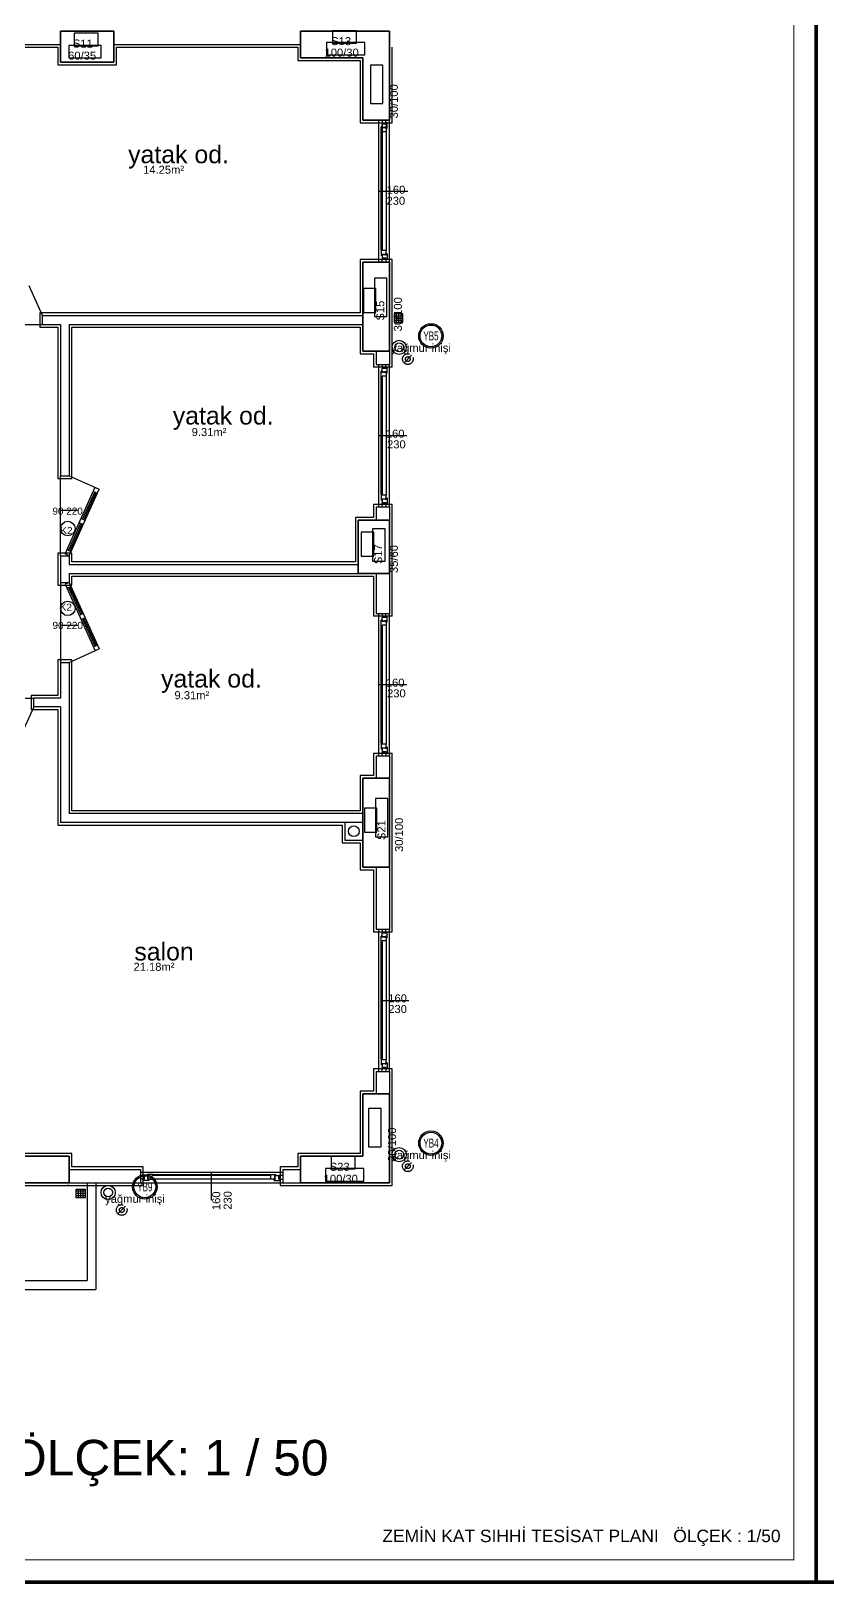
# Model space of a CAD drawing. Header units: centimetres. Extents: x -3962 to 543607, y -2 to 2802.
# Drawn here: x 9117 to 10013, y -2 to 1744 of the extents above; entities that cross this region are included whole.
import ezdxf
from ezdxf.enums import TextEntityAlignment as Align

# ---------------------------------------------------------------- set-up
doc = ezdxf.new("R2010")
doc.units = ezdxf.units.CM
doc.linetypes.add('YAGMUR HATTI', pattern=[36, 30, -6])
for name, color, linetype in [('MTY-YAGMURSU-KOLON NO', 7, 'CONTINUOUS'), ('ROTAS-KAT-ADI', 1, 'CONTINUOUS'), ('ROTAS-MIMARI', 8, 'CONTINUOUS'), ('ROTAS-MIMARI-KOLON', 8, 'CONTINUOUS'), ('ROTAS-MIMARI-YAZI', 8, 'CONTINUOUS'), ('ROTAS-PAFTA', 7, 'CONTINUOUS'), ('ROTAS-PISSU-KOLONNO', 211, 'CONTINUOUS'), ('ROTAS-YAGMUR-BORUSU', 3, 'YAGMUR HATTI')]:
    doc.layers.add(name, color=color, linetype=linetype)
doc.styles.add('ANOTATIVO', font='arial.ttf')
doc.styles.add('ROTAS', font='arial.ttf')

# ---------------------------------------------------------------- blocks, each defined once
blk = doc.blocks.new('MTY-KOLON NO YAGMUR')
at = {"layer": 'MTY-YAGMURSU-KOLON NO', "linetype": 'Continuous', "ltscale": 100}
blk.add_circle((0, 0), 27.5, dxfattribs=at)
at = {"layer": 'MTY-YAGMURSU-KOLON NO', "color": 7, "linetype": 'Continuous', "ltscale": 100}
blk.add_circle((0, 0), 24.5, dxfattribs=at)
at = {"style": 'ANOTATIVO', "width": 0.65}
blk.add_attdef('K', text='', height=20, dxfattribs=at).set_placement((0, 0), align=Align.MIDDLE_CENTER)

msp = doc.modelspace()

# ---------------------------------------------------------------- linework, layer by layer
at = {"layer": 'ROTAS-MIMARI'}
for p, q in [((9030.2, 1729.2), (9150.2, 1729.2)), ((9210.2, 1729.2), (9420.2, 1729.2)), ((9033.2, 1726.2), (9147.2, 1726.2)), ((9147.2, 1726.2), (9147.2, 1706.2)), ((9213.2, 1706.2), (9213.2, 1726.2)), ((9213.2, 1726.2), (9417.2, 1726.2)), ((9417.2, 1726.2), (9417.2, 1711.2)), ((9523.2, 1684.2), (9523.2, 1726.2)), ((9147.2, 1706.2), (9213.2, 1706.2)), ((9417.2, 1711.2), (9487.2, 1711.2)), ((9487.2, 1711.2), (9487.2, 1641.2)), ((9523.2, 1641.2), (9523.2, 1684.2)), ((9520.2, 1644.2), (9505.2, 1644.2)), ((9508.4, 1484.2), (9508.4, 1644.2)), ((9512.2, 1644.2), (9512.2, 1640.2)), ((9516.2, 1640.2), (9516.2, 1644.2)), ((9520.2, 1484.2), (9520.2, 1644.2)), ((9487.2, 1641.2), (9502.2, 1641.2)), ((9502.2, 1641.2), (9523.2, 1641.2)), ((9510.8, 1498.6), (9510.8, 1636.6)), ((9512.2, 1636.6), (9510.8, 1636.6)), ((9510.8, 1629.8), (9510.8, 1636.6)), ((9512.2, 1629.8), (9510.8, 1629.8)), ((9512.2, 1640.2), (9516.2, 1640.2)), ((9512.2, 1639.7), (9512.2, 1498.6)), ((9512.2, 1635.7), (9512.2, 1639.7)), ((9516.4, 1639.7), (9512.2, 1639.7)), ((9512.2, 1636.6), (9512.2, 1635.4)), ((9515.4, 1635.7), (9512.2, 1635.7)), ((9515.4, 1635.4), (9512.2, 1635.4)), ((9516.4, 1631), (9512.2, 1631)), ((9512.2, 1629.8), (9512.2, 1631)), ((9515.4, 1635.7), (9515.4, 1636)), ((9516.4, 1636), (9515.4, 1636)), ((9515.4, 1635.1), (9515.4, 1635.4)), ((9515.9, 1635.1), (9515.4, 1635.1)), ((9515.9, 1635.1), (9515.9, 1635.4)), ((9516.4, 1635.4), (9515.9, 1635.4)), ((9516.4, 1640.9), (9516.4, 1497.4)), ((9517.8, 1640.9), (9516.4, 1640.9)), ((9516.4, 1639.7), (9516.4, 1640.9)), ((9516.4, 1634.5), (9516.4, 1636)), ((9516.4, 1635.4), (9516.4, 1631)), ((9517.8, 1634.5), (9516.4, 1634.5)), ((9517.8, 1634.5), (9517.8, 1640.9)), ((9508.4, 1564.2), (9540.8, 1564.3)), ((9502.2, 1487.2), (9487.2, 1487.2)), ((9487.2, 1487.2), (9487.2, 1427.2)), ((9523.2, 1487.2), (9502.2, 1487.2)), ((9512.2, 1498.6), (9510.8, 1498.6)), ((9510.8, 1498.6), (9510.8, 1491.8)), ((9512.2, 1491.8), (9510.8, 1491.8)), ((9512.2, 1498.6), (9512.2, 1497.4)), ((9516.4, 1497.4), (9512.2, 1497.4)), ((9512.2, 1491.8), (9512.2, 1493)), ((9515.4, 1493), (9512.2, 1493)), ((9512.2, 1492.7), (9512.2, 1488.7)), ((9515.4, 1492.7), (9512.2, 1492.7)), ((9516.4, 1488.7), (9512.2, 1488.7)), ((9512.2, 1484.2), (9512.2, 1488.2)), ((9512.2, 1488.2), (9516.2, 1488.2)), ((9515.9, 1493.3), (9515.4, 1493.3)), ((9515.4, 1493.3), (9515.4, 1493)), ((9515.4, 1492.7), (9515.4, 1492.4)), ((9516.4, 1492.4), (9515.4, 1492.4)), ((9515.9, 1493.3), (9515.9, 1493)), ((9516.4, 1493), (9515.9, 1493)), ((9516.2, 1488.2), (9516.2, 1484.2)), ((9516.4, 1493), (9516.4, 1497.4)), ((9517.8, 1493.9), (9516.4, 1493.9)), ((9516.4, 1493.9), (9516.4, 1492.4)), ((9516.4, 1488.7), (9516.4, 1487.5)), ((9517.8, 1487.5), (9516.4, 1487.5)), ((9517.8, 1493.9), (9517.8, 1487.5)), ((9523.2, 1484.2), (9523.2, 1487.2)), ((9523.2, 1414.2), (9523.2, 1484.2)), ((9130.3, 1424.2), (9115.2, 1457.9)), ((9487.2, 1427.2), (9127.3, 1427.2)), ((9127.3, 1427.2), (9127.3, 1411.2)), ((9130.3, 1424.2), (9490.2, 1424.2)), ((9130.3, 1414.2), (9130.3, 1424.2)), ((9535.4, 1426.4), (9525.4, 1426.4)), ((9525.4, 1426.4), (9525.4, 1416.4)), ((9525.4, 1424), (9535.4, 1424)), ((9525.4, 1421.4), (9535.4, 1421.4)), ((9525.4, 1418.9), (9535.4, 1418.9)), ((9525.4, 1416.4), (9535.4, 1416.4)), ((9527.8, 1426.4), (9527.8, 1416.4)), ((9530.4, 1426.4), (9530.4, 1416.4)), ((9533.1, 1426.4), (9533.1, 1416.4)), ((9535.4, 1416.4), (9535.4, 1426.4)), ((9040.3, 1414.2), (9130.3, 1414.2)), ((9127.3, 1411.2), (9147.2, 1411.2)), ((9130.3, 1414.2), (9150.2, 1414.2)), ((9147.2, 1411.2), (9147.2, 1241.2)), ((9150.2, 1414.2), (9150.2, 1244.2)), ((9160.2, 1414.2), (9160.2, 1244.2)), ((9160.2, 1414.2), (9490.2, 1414.2)), ((9163.2, 1241.2), (9163.2, 1411.2)), ((9163.2, 1411.2), (9487.2, 1411.2)), ((9487.2, 1411.2), (9487.2, 1381.2)), ((9523.2, 1366.2), (9523.2, 1414.2)), ((9487.2, 1381.2), (9502.2, 1381.2)), ((9502.2, 1381.2), (9502.2, 1366.2)), ((9505.2, 1384.2), (9505.2, 1369.2)), ((9520.2, 1384.2), (9520.2, 1369.2)), ((9523.2, 1366.2), (9502.2, 1366.2)), ((9505.2, 1369.2), (9520.2, 1369.2)), ((9508.4, 1209.2), (9508.4, 1369.2)), ((9512.2, 1369.2), (9512.2, 1365.2)), ((9512.2, 1365.2), (9516.2, 1365.2)), ((9516.4, 1364.7), (9512.2, 1364.7)), ((9512.2, 1360.7), (9512.2, 1364.7)), ((9516.2, 1365.2), (9516.2, 1369.2)), ((9516.4, 1364.7), (9516.4, 1365.9)), ((9517.8, 1365.9), (9516.4, 1365.9)), ((9517.8, 1359.5), (9517.8, 1365.9)), ((9520.2, 1209.2), (9520.2, 1369.2)), ((9510.8, 1354.8), (9510.8, 1361.6)), ((9512.2, 1361.6), (9510.8, 1361.6)), ((9510.8, 1223.6), (9510.8, 1354.8)), ((9512.2, 1354.8), (9510.8, 1354.8)), ((9512.2, 1361.6), (9512.2, 1360.4)), ((9515.4, 1360.7), (9512.2, 1360.7)), ((9515.4, 1360.4), (9512.2, 1360.4)), ((9512.2, 1354.8), (9512.2, 1356)), ((9516.4, 1356), (9512.2, 1356)), ((9512.2, 1354.8), (9512.2, 1223.6)), ((9516.4, 1361), (9515.4, 1361)), ((9515.4, 1360.7), (9515.4, 1361)), ((9515.4, 1360.1), (9515.4, 1360.4)), ((9515.9, 1360.1), (9515.4, 1360.1)), ((9516.4, 1360.4), (9515.9, 1360.4)), ((9515.9, 1360.1), (9515.9, 1360.4)), ((9516.4, 1359.5), (9516.4, 1361)), ((9516.4, 1360.4), (9516.4, 1356)), ((9517.8, 1359.5), (9516.4, 1359.5)), ((9516.4, 1356), (9516.4, 1222.4)), ((9539.9, 1289.2), (9508.4, 1289.2)), ((9147.2, 1241.2), (9163.2, 1241.2)), ((9150.2, 1244.2), (9160.2, 1244.2)), ((9150.2, 1154.2), (9150.2, 1244.2)), ((9160.2, 1244.2), (9193.9, 1229.1)), ((9155.7, 1156.3), (9189.3, 1231.2)), ((9160.2, 1154.2), (9193.9, 1229.1)), ((9175.2, 1195.3), (9188.9, 1225.9)), ((9176.6, 1194.6), (9190.4, 1225.2)), ((9187.3, 1226.6), (9191.8, 1224.6)), ((9512.2, 1223.6), (9510.8, 1223.6)), ((9510.8, 1223.6), (9510.8, 1216.8)), ((9512.2, 1223.6), (9512.2, 1222.4)), ((9516.4, 1222.4), (9512.2, 1222.4)), ((9516.4, 1218), (9516.4, 1222.4)), ((9169.7, 1205), (9150.3, 1205)), ((9502.2, 1212.2), (9502.2, 1197.2)), ((9502.2, 1212.2), (9523.2, 1212.2)), ((9505.2, 1209.2), (9505.2, 1194.2)), ((9505.2, 1209.2), (9520.2, 1209.2)), ((9512.2, 1216.8), (9510.8, 1216.8)), ((9512.2, 1216.8), (9512.2, 1218)), ((9515.4, 1218), (9512.2, 1218)), ((9512.2, 1217.7), (9512.2, 1213.7)), ((9515.4, 1217.7), (9512.2, 1217.7)), ((9516.4, 1213.7), (9512.2, 1213.7)), ((9512.2, 1209.2), (9512.2, 1213.2)), ((9512.2, 1213.2), (9516.2, 1213.2)), ((9515.9, 1218.3), (9515.4, 1218.3)), ((9515.4, 1218.3), (9515.4, 1218)), ((9515.4, 1217.7), (9515.4, 1217.4)), ((9516.4, 1217.4), (9515.4, 1217.4)), ((9515.9, 1218.3), (9515.9, 1218)), ((9516.4, 1218), (9515.9, 1218)), ((9516.2, 1213.2), (9516.2, 1209.2)), ((9517.8, 1218.9), (9516.4, 1218.9)), ((9516.4, 1218.9), (9516.4, 1217.4)), ((9516.4, 1213.7), (9516.4, 1212.5)), ((9517.8, 1212.5), (9516.4, 1212.5)), ((9517.8, 1218.9), (9517.8, 1212.5)), ((9520.2, 1209.2), (9520.2, 1194.2)), ((9523.2, 1194.2), (9523.2, 1212.2)), ((9159.4, 1160.1), (9173.1, 1190.7)), ((9160.8, 1159.5), (9174.6, 1190.1)), ((9176, 1189.4), (9171.5, 1191.4)), ((9178.1, 1194), (9173.5, 1196)), ((9502.2, 1197.2), (9482.2, 1197.2)), ((9482.2, 1197.2), (9482.2, 1147.2)), ((9523.2, 1134.2), (9523.2, 1194.2)), ((9163.2, 1157.2), (9147.2, 1157.2)), ((9147.2, 1157.2), (9147.2, 1149.2)), ((9150.2, 1154.2), (9150.2, 1124.2)), ((9150.2, 1154.2), (9160.2, 1154.2)), ((9160.2, 1154.2), (9155.7, 1156.3)), ((9162.3, 1158.8), (9157.7, 1160.8)), ((9160.2, 1154.2), (9160.2, 1144.2)), ((9163.2, 1152.2), (9163.2, 1157.2)), ((9147.2, 1149.2), (9147.2, 1134.2)), ((9160.2, 1144.2), (9485.2, 1144.2)), ((9163.2, 1147.2), (9163.2, 1152.2)), ((9482.2, 1147.2), (9163.2, 1147.2)), ((9147.2, 1134.2), (9147.2, 1121.2)), ((9147.2, 1121.2), (9163.2, 1121.2)), ((9150.2, 1124.2), (9160.2, 1124.2)), ((9150.2, 1124.2), (9150.2, 1034.2)), ((9160.2, 1124.2), (9155.7, 1122.2)), ((9155.7, 1122.2), (9189.3, 1047.3)), ((9162.3, 1119.7), (9157.7, 1117.6)), ((9159.4, 1118.4), (9173.1, 1087.8)), ((9160.2, 1134.2), (9160.2, 1124.2)), ((9160.2, 1134.2), (9485.2, 1134.2)), ((9160.2, 1124.2), (9193.9, 1049.4)), ((9160.8, 1119), (9174.6, 1088.4)), ((9163.2, 1121.2), (9163.2, 1131.2)), ((9163.2, 1131.2), (9210.2, 1131.2)), ((9210.2, 1131.2), (9485.2, 1131.2)), ((9485.2, 1131.2), (9502.2, 1131.2)), ((9502.2, 1131.2), (9502.2, 1086.2)), ((9505.2, 1134.2), (9505.2, 1089.2)), ((9520.2, 1134.2), (9520.2, 1089.2)), ((9523.2, 1086.2), (9523.2, 1134.2)), ((9176, 1089.1), (9171.5, 1087)), ((9178.1, 1084.5), (9173.5, 1082.5)), ((9175.2, 1083.2), (9188.9, 1052.6)), ((9176.6, 1083.8), (9190.4, 1053.2)), ((9523.2, 1086.2), (9502.2, 1086.2)), ((9505.2, 1089.2), (9520.2, 1089.2)), ((9508.4, 929.2), (9508.4, 1089.2)), ((9512.2, 1089.2), (9512.2, 1085.2)), ((9512.2, 1085.2), (9516.2, 1085.2)), ((9516.4, 1084.7), (9512.2, 1084.7)), ((9512.2, 1080.7), (9512.2, 1084.7)), ((9516.2, 1085.2), (9516.2, 1089.2)), ((9516.4, 1084.7), (9516.4, 1085.9)), ((9517.8, 1085.9), (9516.4, 1085.9)), ((9517.8, 1079.5), (9517.8, 1085.9)), ((9520.2, 929.2), (9520.2, 1089.2)), ((9169.7, 1075.8), (9150.4, 1075.8)), ((9510.8, 1074.8), (9510.8, 1081.6)), ((9512.2, 1081.6), (9510.8, 1081.6)), ((9510.8, 943.6), (9510.8, 1074.8)), ((9512.2, 1074.8), (9510.8, 1074.8)), ((9512.2, 1081.6), (9512.2, 1080.4)), ((9515.4, 1080.7), (9512.2, 1080.7)), ((9515.4, 1080.4), (9512.2, 1080.4)), ((9512.2, 1074.8), (9512.2, 1076)), ((9516.4, 1076), (9512.2, 1076)), ((9512.2, 1074.8), (9512.2, 943.6)), ((9516.4, 1081), (9515.4, 1081)), ((9515.4, 1080.7), (9515.4, 1081)), ((9515.4, 1080.1), (9515.4, 1080.4)), ((9515.9, 1080.1), (9515.4, 1080.1)), ((9516.4, 1080.4), (9515.9, 1080.4)), ((9515.9, 1080.1), (9515.9, 1080.4)), ((9516.4, 1079.5), (9516.4, 1081)), ((9516.4, 1080.4), (9516.4, 1076)), ((9517.8, 1079.5), (9516.4, 1079.5)), ((9516.4, 1076), (9516.4, 942.4)), ((9160.2, 1034.2), (9193.9, 1049.4)), ((9187.3, 1051.9), (9191.8, 1053.9)), ((9163.2, 1037.2), (9147.2, 1037.2)), ((9147.2, 1037.2), (9147.2, 997.2)), ((9150.2, 1034.2), (9150.2, 994.2)), ((9150.2, 1034.2), (9160.2, 1034.2)), ((9160.2, 1034.2), (9160.2, 864.2)), ((9163.2, 867.2), (9163.2, 1037.2)), ((9147.2, 997.2), (9117.3, 997.2)), ((9117.3, 997.2), (9117.3, 981.2)), ((9539.9, 1009.2), (9508.4, 1009.2)), ((9030.3, 994.2), (9120.3, 994.2)), ((9120.3, 984.2), (9105.2, 950.6)), ((9117.3, 981.2), (9147.2, 981.2)), ((9150.2, 994.2), (9120.3, 994.2)), ((9120.3, 984.2), (9120.3, 994.2)), ((9150.2, 984.2), (9120.3, 984.2)), ((9147.2, 981.2), (9147.2, 851.2)), ((9150.2, 984.2), (9150.2, 854.2)), ((9512.2, 943.6), (9510.8, 943.6)), ((9510.8, 943.6), (9510.8, 936.8)), ((9512.2, 943.6), (9512.2, 942.4)), ((9502.2, 932.2), (9502.2, 907.2)), ((9502.2, 932.2), (9523.2, 932.2)), ((9505.2, 929.2), (9505.2, 904.2)), ((9505.2, 929.2), (9520.2, 929.2)), ((9512.2, 936.8), (9510.8, 936.8)), ((9516.4, 942.4), (9512.2, 942.4)), ((9512.2, 936.8), (9512.2, 938)), ((9515.4, 938), (9512.2, 938)), ((9512.2, 937.7), (9512.2, 933.7)), ((9515.4, 937.7), (9512.2, 937.7)), ((9516.4, 933.7), (9512.2, 933.7)), ((9512.2, 929.2), (9512.2, 933.2)), ((9512.2, 933.2), (9516.2, 933.2)), ((9515.9, 938.3), (9515.4, 938.3)), ((9515.4, 938.3), (9515.4, 938)), ((9515.4, 937.7), (9515.4, 937.4)), ((9516.4, 937.4), (9515.4, 937.4)), ((9515.9, 938.3), (9515.9, 938)), ((9516.4, 938), (9515.9, 938)), ((9516.2, 933.2), (9516.2, 929.2)), ((9516.4, 938), (9516.4, 942.4)), ((9517.8, 938.9), (9516.4, 938.9)), ((9516.4, 938.9), (9516.4, 937.4)), ((9516.4, 933.7), (9516.4, 932.5)), ((9517.8, 932.5), (9516.4, 932.5)), ((9517.8, 938.9), (9517.8, 932.5)), ((9520.2, 929.2), (9520.2, 904.2)), ((9523.2, 904.2), (9523.2, 932.2)), ((9502.2, 907.2), (9487.2, 907.2)), ((9487.2, 907.2), (9487.2, 867.2)), ((9523.2, 854.2), (9523.2, 904.2)), ((9490.2, 864.2), (9160.2, 864.2)), ((9487.2, 867.2), (9163.2, 867.2)), ((9147.2, 851.2), (9467.2, 851.2)), ((9490.2, 854.2), (9150.2, 854.2)), ((9467.2, 851.2), (9467.2, 831.2)), ((9470.2, 854.2), (9470.2, 834.2)), ((9470.2, 854.2), (9470.2, 834.2)), ((9470.2, 854.2), (9470.2, 834.2)), ((9523.2, 731.2), (9523.2, 854.2)), ((9467.2, 831.2), (9487.2, 831.2)), ((9470.2, 834.2), (9490.2, 834.2)), ((9487.2, 831.2), (9487.2, 801.2)), ((9505.2, 804.2), (9505.2, 734.2)), ((9520.2, 804.2), (9520.2, 734.2)), ((9487.2, 801.2), (9502.2, 801.2)), ((9502.2, 801.2), (9502.2, 731.2)), ((9505.2, 734.2), (9520.2, 734.2)), ((9508.4, 574.2), (9508.4, 734.2)), ((9512.2, 734.2), (9512.2, 730.2)), ((9516.2, 730.2), (9516.2, 734.2)), ((9520.2, 574.2), (9520.2, 734.2)), ((9502.2, 731.2), (9523.2, 731.2)), ((9510.8, 719.8), (9510.8, 726.6)), ((9512.2, 726.6), (9510.8, 726.6)), ((9510.8, 588.6), (9510.8, 719.8)), ((9512.2, 719.8), (9510.8, 719.8)), ((9512.2, 730.2), (9516.2, 730.2)), ((9516.4, 729.7), (9512.2, 729.7)), ((9512.2, 725.7), (9512.2, 729.7)), ((9512.2, 726.6), (9512.2, 725.4)), ((9515.4, 725.7), (9512.2, 725.7)), ((9515.4, 725.4), (9512.2, 725.4)), ((9512.2, 719.8), (9512.2, 721)), ((9516.4, 721), (9512.2, 721)), ((9512.2, 719.8), (9512.2, 588.6)), ((9516.4, 726), (9515.4, 726)), ((9515.4, 725.7), (9515.4, 726)), ((9515.4, 725.1), (9515.4, 725.4)), ((9515.9, 725.1), (9515.4, 725.1)), ((9516.4, 725.4), (9515.9, 725.4)), ((9515.9, 725.1), (9515.9, 725.4)), ((9516.4, 729.7), (9516.4, 730.9)), ((9517.8, 730.9), (9516.4, 730.9)), ((9516.4, 724.5), (9516.4, 726)), ((9516.4, 725.4), (9516.4, 721)), ((9517.8, 724.5), (9516.4, 724.5)), ((9516.4, 721), (9516.4, 587.4)), ((9517.8, 724.5), (9517.8, 730.9)), ((9510.6, 654.2), (9542, 654.2)), ((9523.2, 577.2), (9502.2, 577.2)), ((9502.2, 577.2), (9502.2, 552.3)), ((9512.2, 588.6), (9510.8, 588.6)), ((9510.8, 588.6), (9510.8, 581.8)), ((9512.2, 581.8), (9510.8, 581.8)), ((9512.2, 588.6), (9512.2, 587.4)), ((9516.4, 587.4), (9512.2, 587.4)), ((9512.2, 581.8), (9512.2, 583)), ((9515.4, 583), (9512.2, 583)), ((9512.2, 582.7), (9512.2, 578.7)), ((9515.4, 582.7), (9512.2, 582.7)), ((9516.4, 578.7), (9512.2, 578.7)), ((9512.2, 574.2), (9512.2, 578.2)), ((9512.2, 578.2), (9516.2, 578.2)), ((9515.9, 583.3), (9515.4, 583.3)), ((9515.4, 583.3), (9515.4, 583)), ((9515.4, 582.7), (9515.4, 582.4)), ((9516.4, 582.4), (9515.4, 582.4)), ((9515.9, 583.3), (9515.9, 583)), ((9516.4, 583), (9515.9, 583)), ((9516.2, 578.2), (9516.2, 574.2)), ((9516.4, 583), (9516.4, 587.4)), ((9517.8, 583.9), (9516.4, 583.9)), ((9516.4, 583.9), (9516.4, 582.4)), ((9516.4, 578.7), (9516.4, 577.5)), ((9517.8, 577.5), (9516.4, 577.5)), ((9517.8, 583.9), (9517.8, 577.5)), ((9523.2, 549.3), (9523.2, 577.2)), ((9505.2, 574.2), (9505.2, 549.3)), ((9505.2, 574.2), (9520.2, 574.2)), ((9520.2, 574.2), (9520.2, 549.3)), ((9502.2, 552.3), (9487.2, 552.3)), ((9487.2, 552.3), (9487.2, 482.2)), ((9523.2, 446.2), (9523.2, 549.3)), ((9163.2, 482.2), (9003.2, 482.2)), ((9163.2, 467.2), (9163.2, 482.2)), ((9487.2, 482.2), (9417.2, 482.2)), ((9417.2, 482.2), (9417.2, 467.2)), ((9160.2, 464.2), (9165.2, 464.2)), ((9160.2, 464.2), (9240.2, 464.2)), ((9243.2, 467.2), (9163.2, 467.2)), ((9240.2, 464.2), (9240.2, 449.2)), ((9240.2, 461), (9400.2, 461)), ((9240.2, 457.2), (9244.2, 457.2)), ((9243.2, 446.2), (9243.2, 467.2)), ((9244.2, 457.2), (9244.2, 453.2)), ((9248.7, 457.2), (9244.7, 457.2)), ((9244.7, 453), (9244.7, 457.2)), ((9247.8, 457.2), (9247.8, 458.6)), ((9254.6, 458.6), (9247.8, 458.6)), ((9247.8, 457.2), (9249, 457.2)), ((9248.7, 454), (9248.4, 454)), ((9248.4, 453), (9248.4, 454)), ((9248.7, 454), (9248.7, 457.2)), ((9249, 454), (9249, 457.2)), ((9249.3, 454), (9249, 454)), ((9249.3, 453.5), (9249.3, 454)), ((9253.4, 453), (9253.4, 457.2)), ((9254.6, 457.2), (9253.4, 457.2)), ((9254.6, 458.6), (9385.8, 458.6)), ((9254.6, 457.2), (9254.6, 458.6)), ((9385.8, 457.2), (9254.6, 457.2)), ((9320.2, 429.6), (9320.2, 461)), ((9385.8, 458.6), (9392.6, 458.6)), ((9385.8, 457.2), (9385.8, 458.6)), ((9385.8, 457.2), (9387, 457.2)), ((9387, 453), (9387, 457.2)), ((9391.1, 454), (9391.4, 454)), ((9391.1, 453.5), (9391.1, 454)), ((9391.4, 454), (9391.4, 457.2)), ((9392.6, 457.2), (9391.4, 457.2)), ((9391.7, 454), (9391.7, 457.2)), ((9391.7, 457.2), (9395.7, 457.2)), ((9391.7, 454), (9392, 454)), ((9392, 453), (9392, 454)), ((9392.6, 457.2), (9392.6, 458.6)), ((9395.7, 453), (9395.7, 457.2)), ((9400.2, 457.2), (9396.2, 457.2)), ((9396.2, 457.2), (9396.2, 453.2)), ((9397.2, 467.2), (9397.2, 446.2)), ((9417.2, 467.2), (9397.2, 467.2)), ((9400.2, 464.2), (9420.2, 464.2)), ((9400.2, 464.2), (9400.2, 449.2)), ((8987.2, 446.2), (9160.2, 446.2)), ((9160.2, 446.2), (9158.2, 446.2)), ((9158.2, 446.2), (9243.2, 446.2)), ((9160.2, 449.2), (9165.2, 449.2)), ((9160.2, 449.2), (9240.2, 449.2)), ((9168, 432.1), (9168, 442.1)), ((9168, 442.1), (9178, 442.1)), ((9178, 439.6), (9168, 439.6)), ((9178, 437.1), (9168, 437.1)), ((9170.3, 442.1), (9170.3, 432.1)), ((9172.9, 442.1), (9172.9, 432.1)), ((9175.5, 442.1), (9175.5, 432.1)), ((9178, 442.1), (9178, 432.1)), ((9244.2, 453.2), (9240.2, 453.2)), ((9240.2, 449.2), (9400.2, 449.2)), ((9243.5, 451.6), (9243.5, 453)), ((9244.7, 453), (9243.5, 453)), ((9249.9, 451.6), (9243.5, 451.6)), ((9249.9, 453), (9248.4, 453)), ((9249.3, 453.5), (9249, 453.5)), ((9249, 453), (9249, 453.5)), ((9249, 453), (9253.4, 453)), ((9249.9, 451.6), (9249.9, 453)), ((9387, 453), (9253.4, 453)), ((9391.4, 453), (9387, 453)), ((9390.5, 453), (9392, 453)), ((9390.5, 451.6), (9390.5, 453)), ((9390.5, 451.6), (9396.9, 451.6)), ((9391.1, 453.5), (9391.4, 453.5)), ((9391.4, 453), (9391.4, 453.5)), ((9395.7, 453), (9396.9, 453)), ((9396.2, 453.2), (9400.2, 453.2)), ((9396.9, 451.6), (9396.9, 453)), ((9397.2, 446.2), (9420.2, 446.2)), ((9400.2, 449.2), (9420.2, 449.2)), ((9420.2, 446.2), (9523.2, 446.2)), ((9178, 434.6), (9168, 434.6)), ((9178, 432.1), (9168, 432.1))]:
    msp.add_line(p, q, dxfattribs=at)
for points in [[(9150.2, 1744.2), (9210.2, 1744.2)], [(9150.2, 1709.2), (9150.2, 1744.2)], [(9210.2, 1744.2), (9210.2, 1709.2)], [(9420.2, 1744.2), (9520.2, 1744.2)], [(9420.2, 1714.2), (9420.2, 1744.2)], [(9520.2, 1744.2), (9520.2, 1644.2)], [(9490.2, 1714.2), (9420.2, 1714.2)], [(9490.2, 1644.2), (9490.2, 1714.2)], [(9210.2, 1709.2), (9150.2, 1709.2)], [(9520.2, 1644.2), (9490.2, 1644.2)], [(9490.2, 1384.2), (9490.2, 1484.2)], [(9490.2, 1484.2), (9520.2, 1484.2)], [(9520.2, 1484.2), (9520.2, 1384.2)], [(9520.2, 1384.2), (9490.2, 1384.2)], [(9485.2, 1134.2), (9485.2, 1194.2)], [(9485.2, 1194.2), (9520.2, 1194.2)], [(9520.2, 1194.2), (9520.2, 1134.2)], [(9520.2, 1134.2), (9485.2, 1134.2)], [(9490.2, 804.2), (9490.2, 904.2)], [(9490.2, 904.2), (9520.2, 904.2)], [(9520.2, 904.2), (9520.2, 804.2)], [(9520.2, 804.2), (9490.2, 804.2)], [(9490.2, 479.2), (9490.2, 549.2)], [(9490.2, 549.2), (9520.2, 549.2)], [(9520.2, 549.2), (9520.2, 449.2)], [(8990.2, 479.2), (9160.2, 479.2)], [(9160.2, 479.2), (9160.2, 449.2)], [(9420.2, 479.2), (9490.2, 479.2)], [(9420.2, 449.2), (9420.2, 479.2)], [(9160.2, 449.2), (8990.2, 449.2)], [(9180.2, 449.2), (9180.2, 339.2)], [(9190.2, 449.2), (9190.2, 329.2)], [(9520.2, 449.2), (9420.2, 449.2)], [(8810.2, 339.2), (9180.2, 339.2)], [(8810.2, 329.2), (9190.2, 329.2)]]:
    msp.add_lwpolyline(points, dxfattribs=at)
for centre, radius in [((9531.2, 1388.5), 8), ((9531.2, 1388.5), 5), ((9158.6, 1184.8), 8.14), ((9158.6, 1095), 8.14), ((9480.2, 844.4), 6.03), ((9531.2, 480.7), 8), ((9531.2, 480.7), 5), ((9204, 438.2), 8), ((9204, 438.2), 5)]:
    msp.add_circle(centre, radius, dxfattribs=at)
at = {"layer": 'ROTAS-MIMARI-KOLON'}
for points in [[(9210.2, 1744.2), (9150.2, 1744.2), (9150.2, 1709.2), (9210.2, 1709.2), (9210.2, 1744.2)], [(9165.8, 1727.7), (9192.8, 1727.7), (9192.8, 1741.7), (9165.8, 1741.7), (9165.8, 1727.7)], [(9520.2, 1744.2), (9420.2, 1744.2), (9420.2, 1714.2), (9490.2, 1714.2), (9490.2, 1644.2), (9520.2, 1644.2), (9520.2, 1744.2)], [(9449.4, 1717.5), (9492.5, 1717.5), (9492.5, 1731.5), (9449.4, 1731.5), (9449.4, 1717.5)], [(9456.1, 1730.5), (9483.2, 1730.5), (9483.2, 1744.4), (9456.1, 1744.4), (9456.1, 1730.5)], [(9159.9, 1714.1), (9196.1, 1714.1), (9196.1, 1728.1), (9159.9, 1728.1), (9159.9, 1714.1)], [(9512.8, 1662.8), (9512.8, 1706), (9498.8, 1706), (9498.8, 1662.8), (9512.8, 1662.8)], [(9520.2, 1484.2), (9490.2, 1484.2), (9490.2, 1384.2), (9520.2, 1384.2), (9520.2, 1484.2)], [(9504.9, 1427.6), (9504.9, 1454.6), (9491, 1454.6), (9491, 1427.6), (9504.9, 1427.6)], [(9517.4, 1423.4), (9517.4, 1466.5), (9503.4, 1466.5), (9503.4, 1423.4), (9517.4, 1423.4)], [(9520.2, 1194.2), (9485.2, 1194.2), (9485.2, 1134.2), (9520.2, 1134.2), (9520.2, 1194.2)], [(9502.5, 1153.7), (9502.5, 1180.7), (9488.6, 1180.7), (9488.6, 1153.7), (9502.5, 1153.7)], [(9515.3, 1148.2), (9515.3, 1184.3), (9501.3, 1184.3), (9501.3, 1148.2), (9515.3, 1148.2)], [(9520.2, 904.2), (9490.2, 904.2), (9490.2, 804.2), (9520.2, 804.2), (9520.2, 904.2)], [(9518.6, 838.1), (9518.6, 881.2), (9504.7, 881.2), (9504.7, 838.1), (9518.6, 838.1)], [(9506.2, 843.4), (9506.2, 870.4), (9492.3, 870.4), (9492.3, 843.4), (9506.2, 843.4)], [(9520.2, 549.2), (9490.2, 549.2), (9490.2, 479.2), (9420.2, 479.2), (9420.2, 449.2), (9520.2, 449.2), (9520.2, 549.2)], [(9510.8, 489.7), (9510.8, 532.8), (9496.8, 532.8), (9496.8, 489.7), (9510.8, 489.7)], [(9160.2, 479.2), (8990.2, 479.2), (8990.2, 449.2), (9160.2, 449.2), (9160.2, 479.2)], [(9454.6, 464.7), (9481.6, 464.7), (9481.6, 478.6), (9454.6, 478.6), (9454.6, 464.7)], [(9448.3, 451.1), (9491.4, 451.1), (9491.4, 465.1), (9448.3, 465.1), (9448.3, 451.1)]]:
    msp.add_lwpolyline(points, dxfattribs=at)
at = {"layer": 'ROTAS-PAFTA'}
for points, const_width in [([(7500, 0), (10000, 0), (10000, 2800), (7500, 2800)], 4), ([(10000, 0), (12500, 0), (12500, 2800), (10000, 2800)], 4), ([(7525, 25), (9975, 25), (9975, 2775), (7525, 2775)], 1)]:
    msp.add_lwpolyline(points, close=True, dxfattribs=dict(at, const_width=const_width))
at = {"layer": 'ROTAS-YAGMUR-BORUSU'}
for p, q in [((9536.7, 1371.2), (9545.1, 1379.6)), ((9536.7, 463.5), (9545.1, 471.9)), ((9215, 414.3), (9223.4, 422.7))]:
    msp.add_line(p, q, dxfattribs=at)
for centre, radius in [((9540.9, 1375.4), 6), ((9540.9, 1375.4), 2.7), ((9540.9, 467.7), 6), ((9540.9, 467.7), 2.7), ((9219.2, 418.5), 6), ((9219.2, 418.5), 2.7)]:
    msp.add_circle(centre, radius, dxfattribs=at)

# ---------------------------------------------------------------- block references
at = {"layer": 'ROTAS-PISSU-KOLONNO'}
ref = msp.add_blockref('MTY-KOLON NO YAGMUR', (9566.9, 1401.4), dxfattribs=dict(at, xscale=0.5, yscale=0.5))
ref.add_attrib('K', 'YB5', dxfattribs={"height": 10, "style": 'ANOTATIVO', "width": 0.65}).set_placement((9566.9, 1401.4), align=Align.MIDDLE_CENTER)
ref = msp.add_blockref('MTY-KOLON NO YAGMUR', (9566.9, 493.7), dxfattribs=dict(at, xscale=0.5, yscale=0.5))
ref.add_attrib('K', 'YB4', dxfattribs={"height": 10, "style": 'ANOTATIVO', "width": 0.65}).set_placement((9566.9, 493.7), align=Align.MIDDLE_CENTER)
ref = msp.add_blockref('MTY-KOLON NO YAGMUR', (9245.2, 444.5), dxfattribs=dict(at, xscale=0.5, yscale=0.5))
ref.add_attrib('K', 'YB9', dxfattribs={"height": 10, "style": 'ANOTATIVO', "width": 0.65}).set_placement((9245.2, 444.5), align=Align.MIDDLE_CENTER)

# ---------------------------------------------------------------- texts
at = {"layer": 'ROTAS-KAT-ADI', "style": 'ROTAS'}
msp.add_text('ZEMİN KAT SIHHİ TESİSAT PLANI..........ÖLÇEK: 1 / 50', height=40, dxfattribs=at).set_placement((8750, 120), align=Align.CENTER)
at = {"layer": 'ROTAS-MIMARI-YAZI', "style": 'ROTAS'}
for s, height, p in [('S11', 9, (9175.5, 1730.2)), ('S13', 9, (9465.9, 1732.9)), ('60/35', 9, (9174.7, 1716.6)), ('100/30', 9, (9466.5, 1720)), ('yatak od.', 20, (9283.1, 1605.6)), ('14.25m²', 9, (9266.3, 1588.3)), ('230', 9, (9527.4, 1553.4)), ('160', 9, (9527.6, 1565.8)), ('yağmur inişi', 9, (9555.8, 1388)), ('yatak od.', 20, (9333.3, 1311.8)), ('9.31m²', 9, (9317.4, 1293.3)), ('160', 9, (9526.7, 1291.5)), ('230', 9, (9528, 1279.5)), ('90 220', 8, (9158.4, 1204.4)), ('K2', 8, (9157.1, 1182.6)), ('K2', 8, (9156.4, 1096.4)), ('90 220', 8, (9158.5, 1075.9)), ('yatak od.', 20, (9320.1, 1016)), ('160', 9, (9526.7, 1011.5)), ('9.31m²', 9, (9298.1, 997.4)), ('230', 9, (9528, 999.5)), ('salon', 20, (9266.8, 709.1)), ('21.18m²', 9, (9255.5, 692)), ('230', 9, (9529.4, 644.5)), ('160', 9, (9529.4, 656.5)), ('S23', 9, (9464.3, 467.1)), ('yağmur inişi', 9, (9555.8, 480.3)), ('100/30', 9, (9465.5, 453.6)), ('yağmur inişi', 9, (9234.1, 431.1))]:
    msp.add_text(s, height=height, dxfattribs=at).set_placement(p, align=Align.MIDDLE_CENTER)
for s, p in [('30/100', (9525.2, 1665.2)), ('S15', (9509.9, 1429.9)), ('30/100', (9529.7, 1425.7)), ('S17', (9507.5, 1156)), ('35/60', (9525.2, 1150.5)), ('S21', (9511.2, 845.7)), ('30/100', (9531, 840.4)), ('30/100', (9523.1, 492)), ('160', (9325.5, 428.9)), ('230', (9338.3, 429.3))]:
    msp.add_text(s, height=9, rotation=90, dxfattribs=at).set_placement(p, align=Align.MIDDLE_CENTER)
at = {"layer": 'ROTAS-PAFTA', "style": 'ROTAS'}
msp.add_text('ZEMİN KAT SIHHİ TESİSAT PLANI   ÖLÇEK : 1/50', height=14, dxfattribs=at).set_placement((9960, 45), align=Align.RIGHT)

doc.saveas('drawing.dxf')
